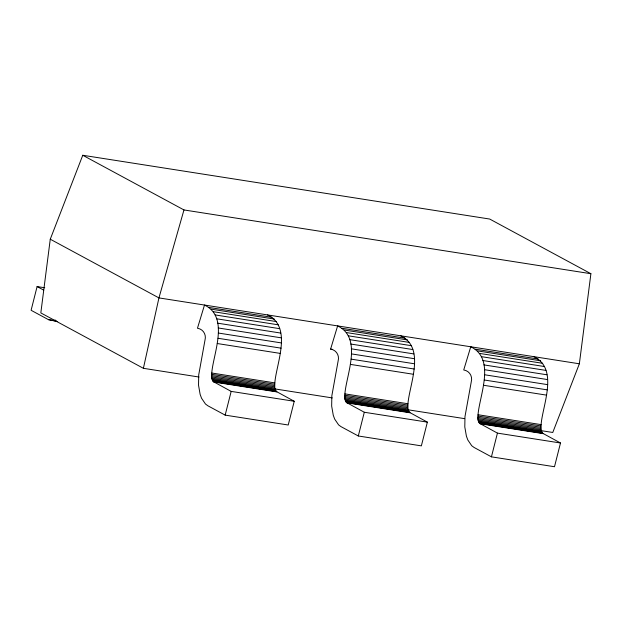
<?xml version="1.0" encoding="UTF-8"?>
<svg xmlns="http://www.w3.org/2000/svg" width="622" height="622" viewBox="0 0 622 622"><rect width="100%" height="100%" fill="white"/><g stroke="black" fill="none" stroke-linecap="round" stroke-linejoin="round"><path stroke-width="0.93" d="M294.237 401.276L231.174 391.393L213.26 381.597L211.674 378.098L211.76 373.013C213.175 353.887 229.743 317.103 204.49 305.044L197.469 328.229C203.378 329.201 206.488 334.729 204.98 340.18L198.713 374.91L198.535 385.228L200.136 394.395L201.559 398.251L205.47 404.012L207.849 405.769L225.164 415.123L288.227 425.005L294.237 401.276L276.323 391.479L274.737 387.98L274.823 382.895C276.238 363.777 292.807 326.993 267.553 314.934M427.368 422.136L364.305 412.254L346.392 402.465L344.806 398.966L344.891 393.874C346.314 374.755 362.883 337.971 337.622 325.912L330.601 349.09C336.51 350.069 339.628 355.597 338.111 361.04L331.845 395.779L331.666 406.088L333.268 415.263L334.69 419.119L338.601 424.88L340.98 426.63L358.303 435.983L421.358 445.865L427.368 422.136L409.455 412.347L407.869 408.848L407.954 403.756C409.377 384.637 425.946 347.853 400.685 335.794M560.5 442.996L497.437 433.114L479.523 423.325L477.937 419.827L478.03 414.734C479.445 395.615 496.014 358.832 470.753 346.773L463.732 369.958C469.641 370.93 472.759 376.458 471.243 381.908L464.976 416.639L464.797 426.956L466.399 436.123L467.822 439.979L471.733 445.741L474.119 447.49L491.434 456.843L554.497 466.733L560.5 442.996L542.586 433.207L541 429.709L541.093 424.616C542.508 405.497 559.077 368.714 533.816 356.655M541.272 430.665L552.771 432.469L579.362 363.792L590.9 273.711L489.693 219.045L82.765 155.267L50.265 239.206L40.827 312.913L143.394 368.31L199.001 377.025M143.394 368.31L158.944 297.907L183.964 209.941L82.765 155.267M44.745 287.761L37.102 286.563L31.1 310.292L48.415 319.646L57.698 321.628M225.164 415.123L231.174 391.393M358.303 435.983L364.305 412.254M491.434 456.843L497.437 433.114M51.004 320.579L55.607 320.167M183.964 209.941L590.9 273.711M579.362 363.792L158.944 297.907L50.265 239.206M208.883 307.423L271.946 317.306M342.022 328.284L405.085 338.166M475.154 349.152L538.217 359.034M211.27 309.173L274.333 319.055M344.401 330.041L407.464 339.923M477.533 350.901L540.596 360.783M213.385 311.7L276.448 321.582M346.516 332.568L409.579 342.45M479.655 353.428L542.718 363.31M215.181 314.934L278.244 324.816M348.312 335.802L411.375 345.684M481.444 356.663L544.507 366.545M216.604 318.791L279.667 328.673M349.735 339.659L412.798 349.541M482.866 360.519L545.929 370.401M217.622 323.176L280.685 333.058M350.754 344.036L413.817 353.918M483.885 364.896L546.948 374.786M218.205 327.965L281.268 337.847M351.337 348.825L414.4 358.707M484.468 369.693L547.531 379.575M330.601 349.09L332.506 349.393M218.338 333.042L281.401 342.924M351.469 353.902L414.532 363.792M484.608 374.771L547.671 384.653M218.027 338.275L281.09 348.157M351.158 359.143L414.221 369.025M484.289 380.003L547.352 389.885M217.265 343.531L280.328 353.413M350.396 364.391L413.459 374.281M483.527 385.259L546.59 395.141M48.415 319.646L52.24 320.244M53.741 320.672L56.602 321.123M211.76 373.013L274.823 382.895M344.891 393.874L407.954 403.756M478.03 414.734L541.093 424.616M211.573 374.32L274.636 384.209M344.705 395.188L407.768 405.07M477.836 416.048L540.899 425.93M211.496 375.634L274.559 385.516M344.627 396.494L407.69 406.376M477.758 417.362L540.821 427.244M211.527 376.901L274.59 386.783M344.658 397.761L407.721 407.651M477.789 418.629L540.852 428.511M211.674 378.098L274.737 387.98M344.806 398.966L407.869 408.848M477.937 419.827L541 429.709M274.737 388.898L332.265 397.909M408.001 409.781L464.572 418.645M211.923 379.195L274.986 389.077M345.062 400.055L408.125 409.945M478.194 420.923L541.257 430.805M212.281 380.159L275.344 390.041M345.412 401.019L408.475 410.909M478.551 421.887L541.614 431.769M212.732 380.967L275.795 390.849M345.863 401.828L408.926 411.717M478.994 422.696L542.057 432.578M213.26 381.597L276.323 391.479M346.392 402.465L409.455 412.347M479.523 423.325L542.586 433.207M213.859 382.04L276.922 391.922M346.99 402.901L410.053 412.783M480.122 423.761L543.185 433.643M37.102 286.563L43.703 290.124"/></g></svg>
